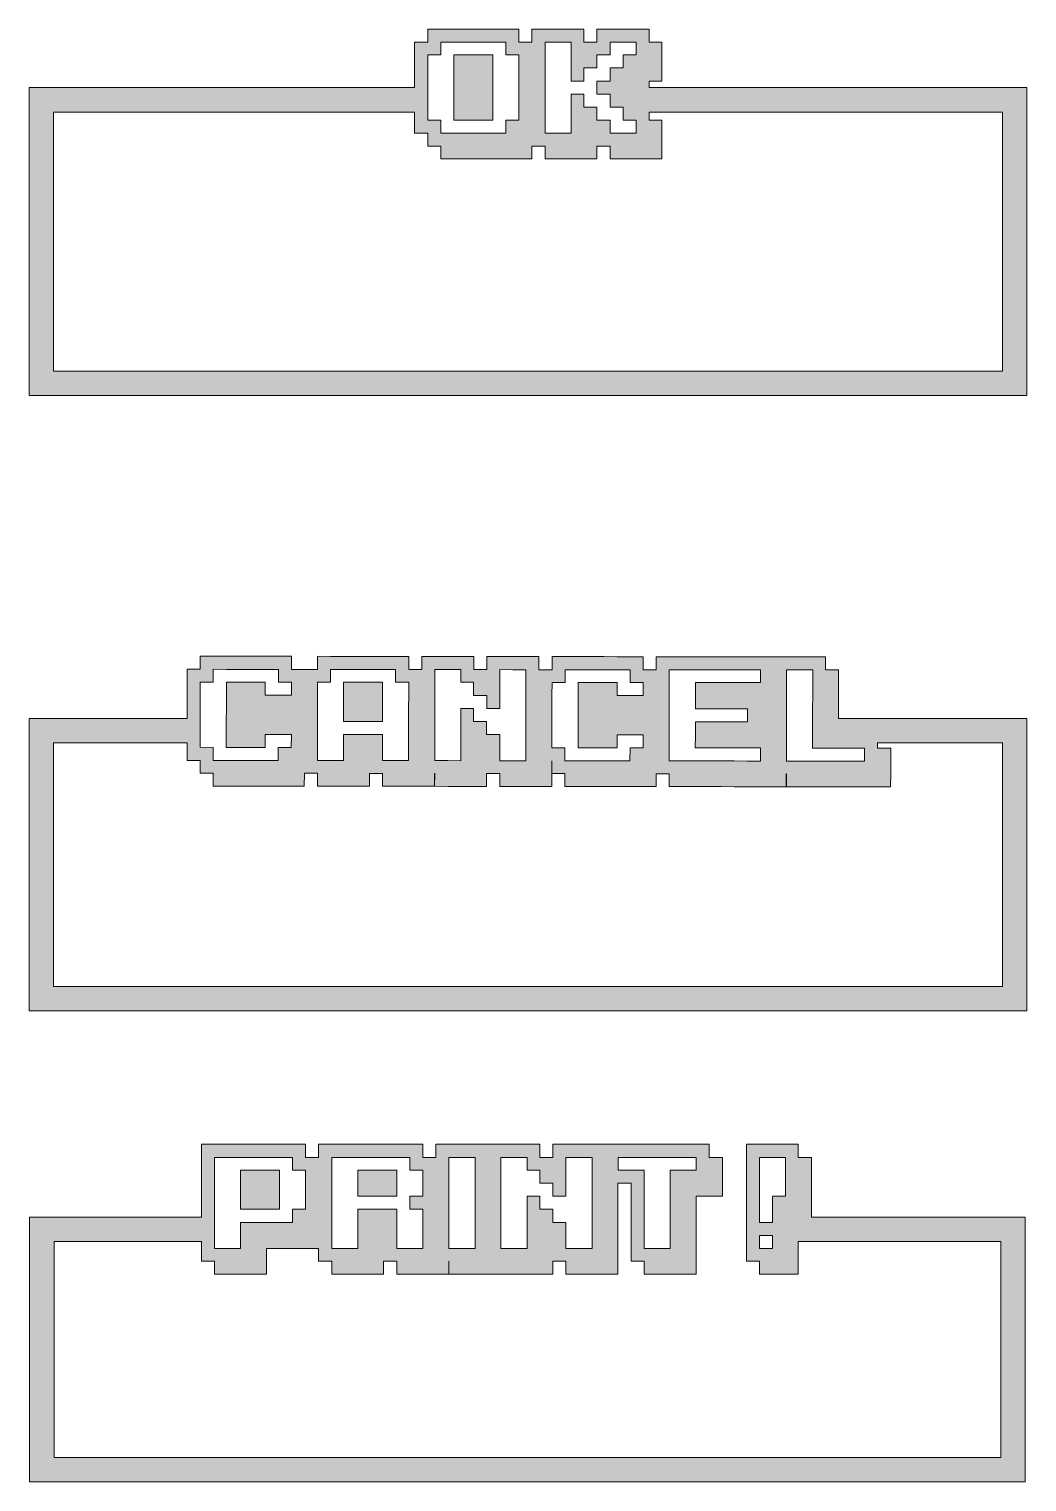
# Model space of a CAD drawing. Header units: inches. Extents: x 1605 to 1763, y 422 to 653.
import ezdxf

# ---------------------------------------------------------------- set-up
doc = ezdxf.new("R2010")
doc.units = ezdxf.units.IN
doc.header["$MEASUREMENT"] = 0
doc.layers.add('Layer 2', color=7, linetype='Continuous')
doc.layers.add('Layer 5', color=7, linetype='Continuous')

# ---------------------------------------------------------------- blocks, each defined once
blk = doc.blocks.new('block 2')
at = {"layer": 'Layer 2', "true_color": 0xffffff}
h = blk.add_hatch(color=7, dxfattribs=at)
h.dxf.hatch_style = 2
h.paths.add_polyline_path([(1734.47, 643.52), (1715.13, 643.52), (1703.4, 643.52), (1703.4, 644.56), (1705.43, 644.56), (1705.43, 646.64), (1705.43, 648.71), (1705.43, 650.74), (1703.4, 650.74), (1703.4, 652.82), (1701.33, 652.82), (1699.25, 652.82), (1697.19, 652.82), (1695.11, 652.82), (1695.11, 650.74), (1693.03, 650.74), (1693.03, 652.82), (1691.01, 652.82), (1688.93, 652.82), (1686.86, 652.82), (1684.78, 652.82), (1684.78, 650.74), (1682.72, 650.74), (1682.72, 652.82), (1680.64, 652.82), (1678.57, 652.82), (1676.49, 652.82), (1674.42, 652.82), (1672.39, 652.82), (1670.31, 652.82), (1668.25, 652.82), (1668.25, 650.74), (1666.17, 650.74), (1666.17, 648.71), (1666.17, 646.64), (1666.17, 644.56), (1666.17, 643.52), (1604.96, 643.52), (1604.96, 594.61), (1723.32, 594.61), (1730.38, 594.61), (1763.36, 594.61), (1763.36, 643.52)])
h.paths.add_polyline_path([(1686.86, 638.35), (1686.86, 640.41), (1686.86, 642.49), (1686.86, 644.56), (1686.86, 646.64), (1686.86, 648.71), (1686.86, 650.74), (1688.93, 650.74), (1691.01, 650.74), (1691.01, 648.71), (1691.01, 646.64), (1691.01, 644.56), (1693.03, 644.56), (1693.03, 646.64), (1695.11, 646.64), (1695.11, 648.71), (1697.19, 648.71), (1697.19, 650.74), (1699.25, 650.74), (1701.33, 650.74), (1701.33, 648.71), (1699.25, 648.71), (1699.25, 646.64), (1697.19, 646.64), (1697.19, 644.56), (1695.11, 644.56), (1695.11, 642.49), (1697.19, 642.49), (1697.19, 640.41), (1699.25, 640.41), (1699.25, 638.35), (1701.33, 638.35), (1701.33, 636.27), (1699.25, 636.27), (1697.19, 636.27), (1697.19, 638.35), (1695.11, 638.35), (1695.11, 640.41), (1693.03, 640.41), (1693.03, 642.49), (1691.01, 642.49), (1691.01, 640.41), (1691.01, 638.35), (1691.01, 636.27), (1688.93, 636.27), (1686.86, 636.27)])
h.paths.add_polyline_path([(1668.25, 640.41), (1668.25, 642.49), (1668.25, 644.56), (1668.25, 646.64), (1668.25, 648.71), (1670.31, 648.71), (1670.31, 650.74), (1672.39, 650.74), (1674.42, 650.74), (1676.49, 650.74), (1678.57, 650.74), (1680.64, 650.74), (1680.64, 648.71), (1682.72, 648.71), (1682.72, 646.64), (1682.72, 644.56), (1682.72, 642.49), (1682.72, 640.41), (1682.72, 638.35), (1680.64, 638.35), (1680.64, 636.27), (1678.57, 636.27), (1676.49, 636.27), (1674.42, 636.27), (1672.39, 636.27), (1670.31, 636.27), (1670.31, 638.35), (1668.25, 638.35)])
h.paths.add_polyline_path([(1759.48, 598.49), (1730.38, 598.49), (1723.32, 598.49), (1608.84, 598.49), (1608.84, 639.64), (1666.17, 639.64), (1666.17, 638.35), (1666.17, 636.27), (1668.25, 636.27), (1668.25, 634.24), (1670.31, 634.24), (1670.31, 632.2), (1672.39, 632.2), (1674.42, 632.2), (1676.49, 632.2), (1678.57, 632.2), (1680.64, 632.2), (1682.72, 632.2), (1684.78, 632.2), (1684.78, 634.24), (1686.82, 634.24), (1686.86, 634.24), (1686.86, 632.2), (1688.93, 632.2), (1691.01, 632.2), (1693.03, 632.2), (1695.11, 632.2), (1695.11, 634.24), (1697.19, 634.24), (1697.19, 632.2), (1699.25, 632.2), (1701.33, 632.2), (1703.4, 632.2), (1705.43, 632.2), (1705.43, 634.24), (1705.43, 636.27), (1705.43, 638.35), (1703.4, 638.35), (1703.4, 639.64), (1715.13, 639.64), (1734.47, 639.64), (1759.48, 639.64)])
h = blk.add_hatch(color=7, dxfattribs=at)
h.dxf.hatch_style = 2
h.paths.add_polyline_path([(1676.49, 638.35), (1678.57, 638.35), (1678.57, 640.41), (1678.57, 642.49), (1678.57, 644.56), (1678.57, 646.64), (1678.57, 648.71), (1676.49, 648.71), (1674.42, 648.71), (1672.39, 648.71), (1672.39, 646.64), (1672.39, 644.56), (1672.39, 642.49), (1672.39, 640.41), (1672.39, 638.35), (1674.42, 638.35)])
at = {"layer": 'Layer 2', "lineweight": 0}
for points in [[(1734.47, 643.52), (1715.13, 643.52), (1703.4, 643.52), (1703.4, 644.56), (1705.43, 644.56), (1705.43, 646.64), (1705.43, 648.71), (1705.43, 650.74), (1703.4, 650.74), (1703.4, 652.82), (1701.33, 652.82), (1699.25, 652.82), (1697.19, 652.82), (1695.11, 652.82), (1695.11, 650.74), (1693.03, 650.74), (1693.03, 652.82), (1691.01, 652.82), (1688.93, 652.82), (1686.86, 652.82), (1684.78, 652.82), (1684.78, 650.74), (1682.72, 650.74), (1682.72, 652.82), (1680.64, 652.82), (1678.57, 652.82), (1676.49, 652.82), (1674.42, 652.82), (1672.39, 652.82), (1670.31, 652.82), (1668.25, 652.82), (1668.25, 650.74), (1666.17, 650.74), (1666.17, 648.71), (1666.17, 646.64), (1666.17, 644.56), (1666.17, 643.52), (1604.96, 643.52), (1604.96, 594.61), (1723.32, 594.61), (1730.38, 594.61), (1763.36, 594.61), (1763.36, 643.52), (1734.47, 643.52)], [(1668.25, 640.41), (1668.25, 642.49), (1668.25, 644.56), (1668.25, 646.64), (1668.25, 648.71), (1670.31, 648.71), (1670.31, 650.74), (1672.39, 650.74), (1674.42, 650.74), (1676.49, 650.74), (1678.57, 650.74), (1680.64, 650.74), (1680.64, 648.71), (1682.72, 648.71), (1682.72, 646.64), (1682.72, 644.56), (1682.72, 642.49), (1682.72, 640.41), (1682.72, 638.35), (1680.64, 638.35), (1680.64, 636.27), (1678.57, 636.27), (1676.49, 636.27), (1674.42, 636.27), (1672.39, 636.27), (1670.31, 636.27), (1670.31, 638.35), (1668.25, 638.35), (1668.25, 640.41)], [(1686.86, 638.35), (1686.86, 640.41), (1686.86, 642.49), (1686.86, 644.56), (1686.86, 646.64), (1686.86, 648.71), (1686.86, 650.74), (1688.93, 650.74), (1691.01, 650.74), (1691.01, 648.71), (1691.01, 646.64), (1691.01, 644.56), (1693.03, 644.56), (1693.03, 646.64), (1695.11, 646.64), (1695.11, 648.71), (1697.19, 648.71), (1697.19, 650.74), (1699.25, 650.74), (1701.33, 650.74), (1701.33, 648.71), (1699.25, 648.71), (1699.25, 646.64), (1697.19, 646.64), (1697.19, 644.56), (1695.11, 644.56), (1695.11, 642.49), (1697.19, 642.49), (1697.19, 640.41), (1699.25, 640.41), (1699.25, 638.35), (1701.33, 638.35), (1701.33, 636.27), (1699.25, 636.27), (1697.19, 636.27), (1697.19, 638.35), (1695.11, 638.35), (1695.11, 640.41), (1693.03, 640.41), (1693.03, 642.49), (1691.01, 642.49), (1691.01, 640.41), (1691.01, 638.35), (1691.01, 636.27), (1688.93, 636.27), (1686.86, 636.27), (1686.86, 638.35)], [(1676.49, 638.35), (1678.57, 638.35), (1678.57, 640.41), (1678.57, 642.49), (1678.57, 644.56), (1678.57, 646.64), (1678.57, 648.71), (1676.49, 648.71), (1674.42, 648.71), (1672.39, 648.71), (1672.39, 646.64), (1672.39, 644.56), (1672.39, 642.49), (1672.39, 640.41), (1672.39, 638.35), (1674.42, 638.35), (1676.49, 638.35)], [(1759.48, 598.49), (1730.38, 598.49), (1723.32, 598.49), (1608.84, 598.49), (1608.84, 639.64), (1666.17, 639.64), (1666.17, 638.35), (1666.17, 636.27), (1668.25, 636.27), (1668.25, 634.24), (1670.31, 634.24), (1670.31, 632.2), (1672.39, 632.2), (1674.42, 632.2), (1676.49, 632.2), (1678.57, 632.2), (1680.64, 632.2), (1682.72, 632.2), (1684.78, 632.2), (1684.78, 634.24), (1686.82, 634.24), (1686.86, 634.24), (1686.86, 632.2), (1688.93, 632.2), (1691.01, 632.2), (1693.03, 632.2), (1695.11, 632.2), (1695.11, 634.24), (1697.19, 634.24), (1697.19, 632.2), (1699.25, 632.2), (1701.33, 632.2), (1703.4, 632.2), (1705.43, 632.2), (1705.43, 634.24), (1705.43, 636.27), (1705.43, 638.35), (1703.4, 638.35), (1703.4, 639.64), (1715.13, 639.64), (1734.47, 639.64), (1759.48, 639.64), (1759.48, 598.49)]]:
    blk.add_lwpolyline(points, dxfattribs=at)
blk = doc.blocks.new('block 3')
at = {"layer": 'Layer 2', "true_color": 0x1c1c1b}
h = blk.add_hatch(color=179, dxfattribs=at)
h.dxf.hatch_style = 2
h.paths.add_polyline_path([(1733.45, 543.33), (1733.45, 544.86), (1733.45, 546.93), (1733.45, 549.01), (1733.45, 551.04), (1731.38, 551.04), (1731.38, 553.12), (1729.35, 553.12), (1727.28, 553.12), (1725.21, 553.12), (1723.13, 553.13), (1721.06, 553.13), (1718.99, 553.13), (1716.92, 553.13), (1714.84, 553.14), (1712.77, 553.14), (1710.74, 553.14), (1708.66, 553.14), (1706.59, 553.14), (1704.52, 553.15), (1704.52, 551.07), (1702.45, 551.07), (1702.45, 553.15), (1700.37, 553.15), (1698.31, 553.15), (1696.23, 553.16), (1694.15, 553.16), (1692.13, 553.16), (1690.05, 553.16), (1687.98, 553.16), (1687.98, 551.09), (1685.9, 551.09), (1685.9, 553.17), (1683.84, 553.17), (1681.76, 553.17), (1679.69, 553.17), (1677.61, 553.18), (1677.61, 551.1), (1675.54, 551.1), (1675.54, 553.18), (1673.51, 553.18), (1671.43, 553.18), (1669.37, 553.19), (1667.29, 553.19), (1667.29, 551.11), (1665.22, 551.11), (1665.22, 553.19), (1663.15, 553.19), (1661.08, 553.19), (1659, 553.2), (1656.92, 553.2), (1654.9, 553.2), (1652.82, 553.2), (1650.75, 553.21), (1650.75, 551.13), (1648.67, 551.13), (1646.61, 551.13), (1646.61, 553.21), (1644.53, 553.21), (1642.46, 553.21), (1640.39, 553.22), (1638.31, 553.22), (1636.28, 553.22), (1634.21, 553.22), (1632.14, 553.23), (1632.14, 551.15), (1630.06, 551.15), (1630.06, 549.12), (1630.06, 547.05), (1630.05, 544.97), (1630.05, 543.33), (1604.96, 543.33), (1604.96, 496.89), (1763.36, 496.89), (1763.36, 543.33)])
h.paths.add_polyline_path([(1725.19, 538.65), (1725.2, 540.72), (1725.2, 542.8), (1725.2, 544.87), (1725.2, 546.94), (1725.2, 549.02), (1725.21, 551.05), (1727.27, 551.04), (1729.35, 551.04), (1729.35, 549.02), (1729.35, 546.94), (1729.34, 544.86), (1729.34, 542.79), (1729.34, 540.72), (1729.34, 538.65), (1731.36, 538.65), (1733.44, 538.65), (1735.52, 538.64), (1737.59, 538.64), (1737.58, 536.56), (1735.52, 536.57), (1733.44, 536.57), (1731.36, 536.57), (1729.34, 536.57), (1727.26, 536.58), (1725.19, 536.58)])
h.paths.add_polyline_path([(1706.58, 538.68), (1706.58, 540.74), (1706.58, 542.82), (1706.59, 544.89), (1706.59, 546.96), (1706.59, 549.04), (1706.59, 551.07), (1708.66, 551.06), (1710.74, 551.06), (1712.76, 551.06), (1714.84, 551.06), (1716.92, 551.06), (1718.98, 551.05), (1721.06, 551.05), (1721.06, 549.03), (1718.98, 549.03), (1716.92, 549.03), (1714.84, 549.03), (1712.76, 549.03), (1710.73, 549.04), (1710.73, 546.96), (1710.73, 544.88), (1712.76, 544.88), (1714.83, 544.88), (1716.91, 544.88), (1718.98, 544.87), (1718.98, 542.81), (1716.91, 542.81), (1714.83, 542.81), (1712.75, 542.81), (1710.73, 542.81), (1710.73, 540.74), (1710.72, 538.67), (1712.75, 538.67), (1714.83, 538.67), (1716.9, 538.66), (1718.97, 538.66), (1721.05, 538.66), (1721.05, 536.58), (1718.97, 536.58), (1716.9, 536.59), (1714.82, 536.59), (1712.75, 536.59), (1710.72, 536.59), (1708.64, 536.6), (1706.58, 536.6)])
h.paths.add_polyline_path([(1687.97, 540.76), (1687.97, 542.84), (1687.97, 544.91), (1687.97, 546.98), (1687.98, 549.06), (1690.04, 549.06), (1690.05, 551.09), (1692.12, 551.08), (1694.15, 551.08), (1696.23, 551.08), (1698.3, 551.08), (1700.37, 551.07), (1700.37, 549.05), (1702.45, 549.05), (1702.44, 546.97), (1700.37, 546.97), (1698.3, 546.97), (1698.3, 549.05), (1696.22, 549.05), (1694.15, 549.05), (1692.12, 549.06), (1692.12, 546.98), (1692.12, 544.9), (1692.11, 542.84), (1692.11, 540.76), (1692.11, 538.69), (1694.14, 538.69), (1696.21, 538.69), (1698.29, 538.68), (1698.29, 540.75), (1700.36, 540.75), (1702.44, 540.75), (1702.43, 538.68), (1700.36, 538.68), (1700.35, 536.6), (1698.29, 536.61), (1696.21, 536.61), (1694.13, 536.61), (1692.11, 536.61), (1690.03, 536.62), (1690.03, 538.69), (1687.97, 538.7)])
h.paths.add_polyline_path([(1669.35, 538.72), (1669.35, 540.78), (1669.36, 542.86), (1669.36, 544.93), (1669.36, 547), (1669.36, 549.08), (1669.36, 551.11), (1671.43, 551.11), (1673.51, 551.1), (1673.51, 549.08), (1675.53, 549.08), (1675.53, 547), (1677.61, 547), (1677.61, 544.92), (1679.68, 544.92), (1679.69, 546.99), (1679.69, 549.07), (1679.69, 551.1), (1681.76, 551.09), (1683.83, 551.09), (1683.83, 549.07), (1683.83, 546.99), (1683.83, 544.91), (1683.83, 542.84), (1683.82, 540.77), (1683.82, 538.7), (1683.82, 536.62), (1681.74, 536.62), (1679.67, 536.63), (1679.68, 538.7), (1679.68, 540.77), (1677.6, 540.77), (1677.6, 542.85), (1675.53, 542.85), (1675.53, 544.92), (1673.5, 544.92), (1673.5, 542.86), (1673.5, 540.78), (1673.5, 538.71), (1673.49, 536.63), (1671.42, 536.64), (1669.35, 536.64)])
h.paths.add_polyline_path([(1650.74, 538.74), (1650.74, 540.8), (1650.74, 542.88), (1650.74, 544.95), (1650.75, 547.02), (1650.75, 549.1), (1652.82, 549.1), (1652.82, 551.13), (1654.9, 551.12), (1656.92, 551.12), (1659, 551.12), (1661.08, 551.12), (1663.14, 551.11), (1663.14, 549.09), (1665.22, 549.09), (1665.22, 547.01), (1665.21, 544.93), (1665.21, 542.86), (1665.21, 540.79), (1665.21, 538.72), (1665.2, 536.64), (1663.13, 536.65), (1661.06, 536.65), (1661.06, 538.72), (1661.06, 540.79), (1658.99, 540.79), (1656.91, 540.8), (1654.88, 540.8), (1654.88, 538.73), (1654.88, 536.65), (1652.8, 536.66), (1650.74, 536.66)])
h.paths.add_polyline_path([(1632.13, 542.9), (1632.13, 544.97), (1632.13, 547.05), (1632.14, 549.12), (1634.2, 549.12), (1634.2, 551.15), (1636.28, 551.14), (1638.31, 551.14), (1640.38, 551.14), (1642.46, 551.14), (1644.53, 551.13), (1644.53, 549.11), (1646.6, 549.11), (1646.6, 547.03), (1644.52, 547.03), (1642.46, 547.03), (1642.46, 549.11), (1640.38, 549.11), (1638.31, 549.12), (1636.28, 549.12), (1636.28, 547.04), (1636.28, 544.96), (1636.27, 542.9), (1636.27, 540.82), (1636.27, 538.75), (1638.29, 538.75), (1640.37, 538.75), (1642.45, 538.75), (1642.45, 540.81), (1644.52, 540.81), (1646.6, 540.81), (1646.59, 538.74), (1644.52, 538.74), (1644.51, 536.67), (1642.45, 536.67), (1640.37, 536.67), (1638.29, 536.67), (1636.27, 536.67), (1634.19, 536.68), (1634.19, 538.75), (1632.12, 538.76), (1632.13, 540.82)])
h.paths.add_polyline_path([(1759.48, 500.77), (1608.84, 500.77), (1608.84, 539.45), (1630.05, 539.45), (1630.05, 538.76), (1630.04, 536.68), (1632.12, 536.68), (1632.12, 534.65), (1634.19, 534.65), (1634.18, 532.6), (1636.26, 532.6), (1638.29, 532.6), (1640.36, 532.6), (1642.44, 532.6), (1644.51, 532.59), (1646.59, 532.59), (1648.65, 532.59), (1648.66, 534.64), (1650.73, 534.63), (1650.73, 532.59), (1652.8, 532.58), (1654.88, 532.58), (1656.9, 532.58), (1658.98, 532.58), (1658.98, 534.62), (1661.06, 534.62), (1661.06, 532.58), (1663.12, 532.57), (1665.2, 532.57), (1667.27, 532.57), (1669.3, 532.57), (1669.31, 534.61), (1669.31, 534.61), (1669.35, 534.61), (1669.34, 532.57), (1671.41, 532.56), (1673.49, 532.56), (1675.51, 532.56), (1677.59, 532.56), (1677.59, 534.6), (1679.67, 534.6), (1679.67, 532.55), (1681.74, 532.55), (1683.81, 532.55), (1685.88, 532.55), (1687.92, 532.55), (1687.92, 534.59), (1687.92, 536.62), (1687.92, 536.62), (1687.96, 536.62), (1687.96, 534.59), (1690.03, 534.59), (1690.03, 532.54), (1692.1, 532.54), (1694.13, 532.54), (1696.21, 532.54), (1698.28, 532.53), (1700.35, 532.53), (1702.43, 532.53), (1704.49, 532.53), (1704.5, 534.57), (1706.53, 534.57), (1706.53, 534.57), (1706.57, 534.57), (1706.57, 532.53), (1708.64, 532.52), (1710.72, 532.52), (1712.74, 532.52), (1714.82, 532.52), (1716.9, 532.51), (1718.96, 532.51), (1721.04, 532.51), (1723.11, 532.51), (1725.14, 532.51), (1725.15, 534.55), (1725.15, 534.55), (1725.19, 534.55), (1725.19, 532.51), (1727.25, 532.5), (1729.33, 532.5), (1731.36, 532.5), (1733.43, 532.5), (1735.51, 532.49), (1737.58, 532.49), (1739.66, 532.49), (1741.72, 532.49), (1741.73, 534.53), (1741.73, 536.56), (1741.73, 538.64), (1739.66, 538.64), (1739.66, 539.45), (1759.48, 539.45)])
h = blk.add_hatch(color=179, dxfattribs=at)
h.dxf.hatch_style = 2
h.paths.add_polyline_path([(1658.99, 542.87), (1661.07, 542.87), (1661.07, 544.94), (1661.07, 547.01), (1661.07, 549.09), (1659, 549.09), (1656.92, 549.1), (1654.89, 549.1), (1654.89, 547.02), (1654.89, 544.94), (1654.89, 542.88), (1656.91, 542.87)])
at = {"layer": 'Layer 2', "lineweight": 0}
for points in [[(1733.45, 543.33), (1733.45, 544.86), (1733.45, 546.93), (1733.45, 549.01), (1733.45, 551.04), (1731.38, 551.04), (1731.38, 553.12), (1729.35, 553.12), (1727.28, 553.12), (1725.21, 553.12), (1723.13, 553.13), (1721.06, 553.13), (1718.99, 553.13), (1716.92, 553.13), (1714.84, 553.14), (1712.77, 553.14), (1710.74, 553.14), (1708.66, 553.14), (1706.59, 553.14), (1704.52, 553.15), (1704.52, 551.07), (1702.45, 551.07), (1702.45, 553.15), (1700.37, 553.15), (1698.31, 553.15), (1696.23, 553.16), (1694.15, 553.16), (1692.13, 553.16), (1690.05, 553.16), (1687.98, 553.16), (1687.98, 551.09), (1685.9, 551.09), (1685.9, 553.17), (1683.84, 553.17), (1681.76, 553.17), (1679.69, 553.17), (1677.61, 553.18), (1677.61, 551.1), (1675.54, 551.1), (1675.54, 553.18), (1673.51, 553.18), (1671.43, 553.18), (1669.37, 553.19), (1667.29, 553.19), (1667.29, 551.11), (1665.22, 551.11), (1665.22, 553.19), (1663.15, 553.19), (1661.08, 553.19), (1659, 553.2), (1656.92, 553.2), (1654.9, 553.2), (1652.82, 553.2), (1650.75, 553.21), (1650.75, 551.13), (1648.67, 551.13), (1646.61, 551.13), (1646.61, 553.21), (1644.53, 553.21), (1642.46, 553.21), (1640.39, 553.22), (1638.31, 553.22), (1636.28, 553.22), (1634.21, 553.22), (1632.14, 553.23), (1632.14, 551.15), (1630.06, 551.15), (1630.06, 549.12), (1630.06, 547.05), (1630.05, 544.97), (1630.05, 543.33), (1604.96, 543.33), (1604.96, 496.89), (1763.36, 496.89), (1763.36, 543.33), (1733.45, 543.33)], [(1632.13, 542.9), (1632.13, 544.97), (1632.13, 547.05), (1632.14, 549.12), (1634.2, 549.12), (1634.2, 551.15), (1636.28, 551.14), (1638.31, 551.14), (1640.38, 551.14), (1642.46, 551.14), (1644.53, 551.13), (1644.53, 549.11), (1646.6, 549.11), (1646.6, 547.03), (1644.52, 547.03), (1642.46, 547.03), (1642.46, 549.11), (1640.38, 549.11), (1638.31, 549.12), (1636.28, 549.12), (1636.28, 547.04), (1636.28, 544.96), (1636.27, 542.9), (1636.27, 540.82), (1636.27, 538.75), (1638.29, 538.75), (1640.37, 538.75), (1642.45, 538.75), (1642.45, 540.81), (1644.52, 540.81), (1646.6, 540.81), (1646.59, 538.74), (1644.52, 538.74), (1644.51, 536.67), (1642.45, 536.67), (1640.37, 536.67), (1638.29, 536.67), (1636.27, 536.67), (1634.19, 536.68), (1634.19, 538.75), (1632.12, 538.76), (1632.13, 540.82), (1632.13, 542.9)], [(1650.74, 538.74), (1650.74, 540.8), (1650.74, 542.88), (1650.74, 544.95), (1650.75, 547.02), (1650.75, 549.1), (1652.82, 549.1), (1652.82, 551.13), (1654.9, 551.12), (1656.92, 551.12), (1659, 551.12), (1661.08, 551.12), (1663.14, 551.11), (1663.14, 549.09), (1665.22, 549.09), (1665.22, 547.01), (1665.21, 544.93), (1665.21, 542.86), (1665.21, 540.79), (1665.21, 538.72), (1665.2, 536.64), (1663.13, 536.65), (1661.06, 536.65), (1661.06, 538.72), (1661.06, 540.79), (1658.99, 540.79), (1656.91, 540.8), (1654.88, 540.8), (1654.88, 538.73), (1654.88, 536.65), (1652.8, 536.66), (1650.74, 536.66), (1650.74, 538.74)], [(1658.99, 542.87), (1661.07, 542.87), (1661.07, 544.94), (1661.07, 547.01), (1661.07, 549.09), (1659, 549.09), (1656.92, 549.1), (1654.89, 549.1), (1654.89, 547.02), (1654.89, 544.94), (1654.89, 542.88), (1656.91, 542.87), (1658.99, 542.87)], [(1669.35, 538.72), (1669.35, 540.78), (1669.36, 542.86), (1669.36, 544.93), (1669.36, 547), (1669.36, 549.08), (1669.36, 551.11), (1671.43, 551.11), (1673.51, 551.1), (1673.51, 549.08), (1675.53, 549.08), (1675.53, 547), (1677.61, 547), (1677.61, 544.92), (1679.68, 544.92), (1679.69, 546.99), (1679.69, 549.07), (1679.69, 551.1), (1681.76, 551.09), (1683.83, 551.09), (1683.83, 549.07), (1683.83, 546.99), (1683.83, 544.91), (1683.83, 542.84), (1683.82, 540.77), (1683.82, 538.7), (1683.82, 536.62), (1681.74, 536.62), (1679.67, 536.63), (1679.68, 538.7), (1679.68, 540.77), (1677.6, 540.77), (1677.6, 542.85), (1675.53, 542.85), (1675.53, 544.92), (1673.5, 544.92), (1673.5, 542.86), (1673.5, 540.78), (1673.5, 538.71), (1673.49, 536.63), (1671.42, 536.64), (1669.35, 536.64), (1669.35, 538.72)], [(1687.97, 540.76), (1687.97, 542.84), (1687.97, 544.91), (1687.97, 546.98), (1687.98, 549.06), (1690.04, 549.06), (1690.05, 551.09), (1692.12, 551.08), (1694.15, 551.08), (1696.23, 551.08), (1698.3, 551.08), (1700.37, 551.07), (1700.37, 549.05), (1702.45, 549.05), (1702.44, 546.97), (1700.37, 546.97), (1698.3, 546.97), (1698.3, 549.05), (1696.22, 549.05), (1694.15, 549.05), (1692.12, 549.06), (1692.12, 546.98), (1692.12, 544.9), (1692.11, 542.84), (1692.11, 540.76), (1692.11, 538.69), (1694.14, 538.69), (1696.21, 538.69), (1698.29, 538.68), (1698.29, 540.75), (1700.36, 540.75), (1702.44, 540.75), (1702.43, 538.68), (1700.36, 538.68), (1700.35, 536.6), (1698.29, 536.61), (1696.21, 536.61), (1694.13, 536.61), (1692.11, 536.61), (1690.03, 536.62), (1690.03, 538.69), (1687.97, 538.7), (1687.97, 540.76)], [(1706.58, 538.68), (1706.58, 540.74), (1706.58, 542.82), (1706.59, 544.89), (1706.59, 546.96), (1706.59, 549.04), (1706.59, 551.07), (1708.66, 551.06), (1710.74, 551.06), (1712.76, 551.06), (1714.84, 551.06), (1716.92, 551.06), (1718.98, 551.05), (1721.06, 551.05), (1721.06, 549.03), (1718.98, 549.03), (1716.92, 549.03), (1714.84, 549.03), (1712.76, 549.03), (1710.73, 549.04), (1710.73, 546.96), (1710.73, 544.88), (1712.76, 544.88), (1714.83, 544.88), (1716.91, 544.88), (1718.98, 544.87), (1718.98, 542.81), (1716.91, 542.81), (1714.83, 542.81), (1712.75, 542.81), (1710.73, 542.81), (1710.73, 540.74), (1710.72, 538.67), (1712.75, 538.67), (1714.83, 538.67), (1716.9, 538.66), (1718.97, 538.66), (1721.05, 538.66), (1721.05, 536.58), (1718.97, 536.58), (1716.9, 536.59), (1714.82, 536.59), (1712.75, 536.59), (1710.72, 536.59), (1708.64, 536.6), (1706.58, 536.6), (1706.58, 538.68)], [(1725.19, 538.65), (1725.2, 540.72), (1725.2, 542.8), (1725.2, 544.87), (1725.2, 546.94), (1725.2, 549.02), (1725.21, 551.05), (1727.27, 551.04), (1729.35, 551.04), (1729.35, 549.02), (1729.35, 546.94), (1729.34, 544.86), (1729.34, 542.79), (1729.34, 540.72), (1729.34, 538.65), (1731.36, 538.65), (1733.44, 538.65), (1735.52, 538.64), (1737.59, 538.64), (1737.58, 536.56), (1735.52, 536.57), (1733.44, 536.57), (1731.36, 536.57), (1729.34, 536.57), (1727.26, 536.58), (1725.19, 536.58), (1725.19, 538.65)], [(1759.48, 500.77), (1608.84, 500.77), (1608.84, 539.45), (1630.05, 539.45), (1630.05, 538.76), (1630.04, 536.68), (1632.12, 536.68), (1632.12, 534.65), (1634.19, 534.65), (1634.18, 532.6), (1636.26, 532.6), (1638.29, 532.6), (1640.36, 532.6), (1642.44, 532.6), (1644.51, 532.59), (1646.59, 532.59), (1648.65, 532.59), (1648.66, 534.64), (1650.73, 534.63), (1650.73, 532.59), (1652.8, 532.58), (1654.88, 532.58), (1656.9, 532.58), (1658.98, 532.58), (1658.98, 534.62), (1661.06, 534.62), (1661.06, 532.58), (1663.12, 532.57), (1665.2, 532.57), (1667.27, 532.57), (1669.3, 532.57), (1669.31, 534.61), (1669.31, 534.61), (1669.35, 534.61), (1669.34, 532.57), (1671.41, 532.56), (1673.49, 532.56), (1675.51, 532.56), (1677.59, 532.56), (1677.59, 534.6), (1679.67, 534.6), (1679.67, 532.55), (1681.74, 532.55), (1683.81, 532.55), (1685.88, 532.55), (1687.92, 532.55), (1687.92, 534.59), (1687.92, 536.62), (1687.92, 536.62), (1687.96, 536.62), (1687.96, 534.59), (1690.03, 534.59), (1690.03, 532.54), (1692.1, 532.54), (1694.13, 532.54), (1696.21, 532.54), (1698.28, 532.53), (1700.35, 532.53), (1702.43, 532.53), (1704.49, 532.53), (1704.5, 534.57), (1706.53, 534.57), (1706.53, 534.57), (1706.57, 534.57), (1706.57, 532.53), (1708.64, 532.52), (1710.72, 532.52), (1712.74, 532.52), (1714.82, 532.52), (1716.9, 532.51), (1718.96, 532.51), (1721.04, 532.51), (1723.11, 532.51), (1725.14, 532.51), (1725.15, 534.55), (1725.15, 534.55), (1725.19, 534.55), (1725.19, 532.51), (1727.25, 532.5), (1729.33, 532.5), (1731.36, 532.5), (1733.43, 532.5), (1735.51, 532.49), (1737.58, 532.49), (1739.66, 532.49), (1741.72, 532.49), (1741.73, 534.53), (1741.73, 536.56), (1741.73, 538.64), (1739.66, 538.64), (1739.66, 539.45), (1759.48, 539.45), (1759.48, 500.77)]]:
    blk.add_lwpolyline(points, dxfattribs=at)
blk = doc.blocks.new('block 4')
at = {"layer": 'Layer 5', "true_color": 0x1c1c1b}
h = blk.add_hatch(color=179, dxfattribs=at)
h.dxf.hatch_style = 2
h.paths.add_polyline_path([(1729.15, 464.15), (1729.15, 465.4), (1729.15, 467.47), (1729.15, 469.54), (1729.15, 471.62), (1729.15, 473.65), (1727.07, 473.65), (1727.07, 475.73), (1725.05, 475.73), (1722.97, 475.73), (1720.9, 475.73), (1718.82, 475.73), (1718.82, 473.65), (1718.82, 471.62), (1718.82, 469.54), (1718.82, 467.47), (1718.82, 465.4), (1718.82, 463.32), (1718.82, 461.26), (1718.82, 459.18), (1718.82, 457.15), (1720.9, 457.15), (1720.9, 455.11), (1722.97, 455.11), (1725.05, 455.11), (1727.07, 455.11), (1727.07, 457.15), (1727.07, 459.18), (1727.07, 460.27), (1759.21, 460.27), (1759.21, 425.98), (1608.93, 425.98), (1608.93, 460.27), (1632.31, 460.27), (1632.31, 459.18), (1632.31, 457.15), (1634.39, 457.15), (1634.39, 455.11), (1636.45, 455.11), (1638.53, 455.11), (1640.56, 455.11), (1642.63, 455.11), (1642.63, 457.15), (1642.63, 459.18), (1644.71, 459.18), (1646.78, 459.18), (1648.86, 459.18), (1650.92, 459.18), (1650.92, 457.15), (1653, 457.15), (1653, 455.11), (1655.07, 455.11), (1657.14, 455.11), (1659.17, 455.11), (1661.25, 455.11), (1661.25, 457.15), (1663.32, 457.15), (1663.32, 455.11), (1665.39, 455.11), (1667.47, 455.11), (1669.54, 455.11), (1671.57, 455.11), (1671.57, 457.15), (1671.61, 457.15), (1671.61, 455.11), (1673.68, 455.11), (1675.76, 455.11), (1677.78, 455.11), (1679.86, 455.11), (1681.93, 455.11), (1684.01, 455.11), (1686.03, 455.11), (1688.11, 455.11), (1688.11, 457.15), (1690.19, 457.15), (1690.19, 455.11), (1692.25, 455.11), (1694.33, 455.11), (1696.4, 455.11), (1698.43, 455.11), (1698.43, 457.15), (1698.43, 459.18), (1698.43, 461.26), (1698.43, 463.32), (1698.43, 465.4), (1698.43, 467.47), (1698.43, 469.54), (1698.47, 469.54), (1700.54, 469.54), (1700.54, 467.47), (1700.54, 465.4), (1700.54, 463.32), (1700.54, 461.26), (1700.54, 459.18), (1700.54, 457.15), (1702.62, 457.15), (1702.62, 455.11), (1704.64, 455.11), (1706.72, 455.11), (1708.8, 455.11), (1710.87, 455.11), (1710.87, 457.15), (1710.87, 459.18), (1710.87, 461.26), (1710.87, 463.32), (1710.87, 465.4), (1710.87, 467.47), (1712.94, 467.47), (1715.01, 467.47), (1715.01, 469.54), (1715.01, 471.62), (1715.01, 473.65), (1712.94, 473.65), (1712.94, 475.73), (1710.87, 475.73), (1708.8, 475.73), (1706.72, 475.73), (1704.64, 475.73), (1702.62, 475.73), (1700.54, 475.73), (1698.47, 475.73), (1696.4, 475.73), (1694.33, 475.73), (1692.25, 475.73), (1690.19, 475.73), (1688.11, 475.73), (1688.11, 473.65), (1686.03, 473.65), (1686.03, 475.73), (1684.01, 475.73), (1681.93, 475.73), (1679.86, 475.73), (1677.78, 475.73), (1675.76, 475.73), (1673.68, 475.73), (1671.61, 475.73), (1669.54, 475.73), (1669.54, 473.65), (1667.47, 473.65), (1667.47, 475.73), (1665.39, 475.73), (1663.32, 475.73), (1661.25, 475.73), (1659.17, 475.73), (1657.14, 475.73), (1655.07, 475.73), (1653, 475.73), (1650.92, 475.73), (1650.92, 473.65), (1648.86, 473.65), (1648.86, 475.73), (1646.78, 475.73), (1644.71, 475.73), (1642.63, 475.73), (1640.56, 475.73), (1638.53, 475.73), (1636.45, 475.73), (1634.39, 475.73), (1632.31, 475.73), (1632.31, 473.65), (1632.31, 471.62), (1632.31, 469.54), (1632.31, 467.47), (1632.31, 465.4), (1632.31, 464.15), (1605.04, 464.15), (1605.04, 422.1), (1763.09, 422.1), (1763.09, 464.15)])
h.paths.add_polyline_path([(1722.97, 459.18), (1720.9, 459.18), (1720.9, 461.26), (1722.97, 461.26)])
h.paths.add_polyline_path([(1725.05, 471.62), (1725.05, 469.54), (1725.05, 467.47), (1722.97, 467.47), (1722.97, 465.4), (1722.97, 463.32), (1720.9, 463.32), (1720.9, 465.4), (1720.9, 467.47), (1720.9, 469.54), (1720.9, 471.62), (1720.9, 473.65), (1722.97, 473.65), (1725.05, 473.65)])
h.paths.add_polyline_path([(1698.47, 473.65), (1700.54, 473.65), (1702.62, 473.65), (1704.64, 473.65), (1706.72, 473.65), (1708.8, 473.65), (1710.87, 473.65), (1710.87, 471.62), (1708.8, 471.62), (1706.72, 471.62), (1706.72, 469.54), (1706.72, 467.47), (1706.72, 465.4), (1706.72, 463.32), (1706.72, 461.26), (1706.72, 459.18), (1704.64, 459.18), (1702.62, 459.18), (1702.62, 461.26), (1702.62, 463.32), (1702.62, 465.4), (1702.62, 467.47), (1702.62, 469.54), (1702.62, 471.62), (1700.54, 471.62), (1698.47, 471.62)])
h.paths.add_polyline_path([(1679.86, 461.26), (1679.86, 463.32), (1679.86, 465.4), (1679.86, 467.47), (1679.86, 469.54), (1679.86, 471.62), (1679.86, 473.65), (1681.93, 473.65), (1684.01, 473.65), (1684.01, 471.62), (1686.03, 471.62), (1686.03, 469.54), (1688.11, 469.54), (1688.11, 467.47), (1690.19, 467.47), (1690.19, 469.54), (1690.19, 471.62), (1690.19, 473.65), (1692.25, 473.65), (1694.33, 473.65), (1694.33, 471.62), (1694.33, 469.54), (1694.33, 467.47), (1694.33, 465.4), (1694.33, 463.32), (1694.33, 461.26), (1694.33, 459.18), (1692.25, 459.18), (1690.19, 459.18), (1690.19, 461.26), (1690.19, 463.32), (1688.11, 463.32), (1688.11, 465.4), (1686.03, 465.4), (1686.03, 467.47), (1684.01, 467.47), (1684.01, 465.4), (1684.01, 463.32), (1684.01, 461.26), (1684.01, 459.18), (1681.93, 459.18), (1679.86, 459.18)])
h.paths.add_polyline_path([(1671.61, 461.26), (1671.61, 463.32), (1671.61, 465.4), (1671.61, 467.47), (1671.61, 469.54), (1671.61, 471.62), (1671.61, 473.65), (1673.68, 473.65), (1675.76, 473.65), (1675.76, 471.62), (1675.76, 469.54), (1675.76, 467.47), (1675.76, 465.4), (1675.76, 463.32), (1675.76, 461.26), (1675.76, 459.18), (1673.68, 459.18), (1671.61, 459.18)])
h.paths.add_polyline_path([(1653, 461.26), (1653, 463.32), (1653, 465.4), (1653, 467.47), (1653, 469.54), (1653, 471.62), (1653, 473.65), (1655.07, 473.65), (1657.14, 473.65), (1659.17, 473.65), (1661.25, 473.65), (1663.32, 473.65), (1665.39, 473.65), (1665.39, 471.62), (1667.47, 471.62), (1667.47, 469.54), (1667.47, 467.47), (1665.39, 467.47), (1665.39, 465.4), (1667.47, 465.4), (1667.47, 463.32), (1667.47, 461.26), (1667.47, 459.18), (1665.39, 459.18), (1663.32, 459.18), (1663.32, 461.26), (1663.32, 463.32), (1663.32, 465.4), (1661.25, 465.4), (1659.17, 465.4), (1657.14, 465.4), (1657.14, 463.32), (1657.14, 461.26), (1657.14, 459.18), (1655.07, 459.18), (1653, 459.18)])
h.paths.add_polyline_path([(1634.39, 461.26), (1634.39, 463.32), (1634.39, 465.4), (1634.39, 467.47), (1634.39, 469.54), (1634.39, 471.62), (1634.39, 473.65), (1636.45, 473.65), (1638.53, 473.65), (1640.56, 473.65), (1642.63, 473.65), (1644.71, 473.65), (1646.78, 473.65), (1646.78, 471.62), (1648.86, 471.62), (1648.86, 469.54), (1648.86, 467.47), (1648.86, 465.4), (1646.78, 465.4), (1646.78, 463.32), (1644.71, 463.32), (1642.63, 463.32), (1640.56, 463.32), (1638.53, 463.32), (1638.53, 461.26), (1638.53, 459.18), (1636.45, 459.18), (1634.39, 459.18)])
h = blk.add_hatch(color=179, dxfattribs=at)
h.dxf.hatch_style = 2
h.paths.add_polyline_path([(1642.63, 465.4), (1644.71, 465.4), (1644.71, 467.47), (1644.71, 469.54), (1644.71, 471.62), (1642.63, 471.62), (1640.56, 471.62), (1638.53, 471.62), (1638.53, 469.54), (1638.53, 467.47), (1638.53, 465.4), (1640.56, 465.4)])
h = blk.add_hatch(color=179, dxfattribs=at)
h.dxf.hatch_style = 2
h.paths.add_polyline_path([(1661.25, 467.47), (1663.32, 467.47), (1663.32, 469.54), (1663.32, 471.62), (1661.25, 471.62), (1659.17, 471.62), (1657.14, 471.62), (1657.14, 469.54), (1657.14, 467.47), (1659.17, 467.47)])
at = {"layer": 'Layer 5', "lineweight": 0}
for points in [[(1729.15, 464.15), (1729.15, 465.4), (1729.15, 467.47), (1729.15, 469.54), (1729.15, 471.62), (1729.15, 473.65), (1727.07, 473.65), (1727.07, 475.73), (1725.05, 475.73), (1722.97, 475.73), (1720.9, 475.73), (1718.82, 475.73), (1718.82, 473.65), (1718.82, 471.62), (1718.82, 469.54), (1718.82, 467.47), (1718.82, 465.4), (1718.82, 463.32), (1718.82, 461.26), (1718.82, 459.18), (1718.82, 457.15), (1720.9, 457.15), (1720.9, 455.11), (1722.97, 455.11), (1725.05, 455.11), (1727.07, 455.11), (1727.07, 457.15), (1727.07, 459.18), (1727.07, 460.27), (1759.21, 460.27), (1759.21, 425.98), (1608.93, 425.98), (1608.93, 460.27), (1632.31, 460.27), (1632.31, 459.18), (1632.31, 457.15), (1634.39, 457.15), (1634.39, 455.11), (1636.45, 455.11), (1638.53, 455.11), (1640.56, 455.11), (1642.63, 455.11), (1642.63, 457.15), (1642.63, 459.18), (1644.71, 459.18), (1646.78, 459.18), (1648.86, 459.18), (1650.92, 459.18), (1650.92, 457.15), (1653, 457.15), (1653, 455.11), (1655.07, 455.11), (1657.14, 455.11), (1659.17, 455.11), (1661.25, 455.11), (1661.25, 457.15), (1663.32, 457.15), (1663.32, 455.11), (1665.39, 455.11), (1667.47, 455.11), (1669.54, 455.11), (1671.57, 455.11), (1671.57, 457.15), (1671.61, 457.15), (1671.61, 455.11), (1673.68, 455.11), (1675.76, 455.11), (1677.78, 455.11), (1679.86, 455.11), (1681.93, 455.11), (1684.01, 455.11), (1686.03, 455.11), (1688.11, 455.11), (1688.11, 457.15), (1690.19, 457.15), (1690.19, 455.11), (1692.25, 455.11), (1694.33, 455.11), (1696.4, 455.11), (1698.43, 455.11), (1698.43, 457.15), (1698.43, 459.18), (1698.43, 461.26), (1698.43, 463.32), (1698.43, 465.4), (1698.43, 467.47), (1698.43, 469.54), (1698.47, 469.54), (1700.54, 469.54), (1700.54, 467.47), (1700.54, 465.4), (1700.54, 463.32), (1700.54, 461.26), (1700.54, 459.18), (1700.54, 457.15), (1702.62, 457.15), (1702.62, 455.11), (1704.64, 455.11), (1706.72, 455.11), (1708.8, 455.11), (1710.87, 455.11), (1710.87, 457.15), (1710.87, 459.18), (1710.87, 461.26), (1710.87, 463.32), (1710.87, 465.4), (1710.87, 467.47), (1712.94, 467.47), (1715.01, 467.47), (1715.01, 469.54), (1715.01, 471.62), (1715.01, 473.65), (1712.94, 473.65), (1712.94, 475.73), (1710.87, 475.73), (1708.8, 475.73), (1706.72, 475.73), (1704.64, 475.73), (1702.62, 475.73), (1700.54, 475.73), (1698.47, 475.73), (1696.4, 475.73), (1694.33, 475.73), (1692.25, 475.73), (1690.19, 475.73), (1688.11, 475.73), (1688.11, 473.65), (1686.03, 473.65), (1686.03, 475.73), (1684.01, 475.73), (1681.93, 475.73), (1679.86, 475.73), (1677.78, 475.73), (1675.76, 475.73), (1673.68, 475.73), (1671.61, 475.73), (1669.54, 475.73), (1669.54, 473.65), (1667.47, 473.65), (1667.47, 475.73), (1665.39, 475.73), (1663.32, 475.73), (1661.25, 475.73), (1659.17, 475.73), (1657.14, 475.73), (1655.07, 475.73), (1653, 475.73), (1650.92, 475.73), (1650.92, 473.65), (1648.86, 473.65), (1648.86, 475.73), (1646.78, 475.73), (1644.71, 475.73), (1642.63, 475.73), (1640.56, 475.73), (1638.53, 475.73), (1636.45, 475.73), (1634.39, 475.73), (1632.31, 475.73), (1632.31, 473.65), (1632.31, 471.62), (1632.31, 469.54), (1632.31, 467.47), (1632.31, 465.4), (1632.31, 464.15), (1605.04, 464.15), (1605.04, 422.1), (1763.09, 422.1), (1763.09, 464.15), (1729.15, 464.15)], [(1634.39, 461.26), (1634.39, 463.32), (1634.39, 465.4), (1634.39, 467.47), (1634.39, 469.54), (1634.39, 471.62), (1634.39, 473.65), (1636.45, 473.65), (1638.53, 473.65), (1640.56, 473.65), (1642.63, 473.65), (1644.71, 473.65), (1646.78, 473.65), (1646.78, 471.62), (1648.86, 471.62), (1648.86, 469.54), (1648.86, 467.47), (1648.86, 465.4), (1646.78, 465.4), (1646.78, 463.32), (1644.71, 463.32), (1642.63, 463.32), (1640.56, 463.32), (1638.53, 463.32), (1638.53, 461.26), (1638.53, 459.18), (1636.45, 459.18), (1634.39, 459.18), (1634.39, 461.26)], [(1653, 461.26), (1653, 463.32), (1653, 465.4), (1653, 467.47), (1653, 469.54), (1653, 471.62), (1653, 473.65), (1655.07, 473.65), (1657.14, 473.65), (1659.17, 473.65), (1661.25, 473.65), (1663.32, 473.65), (1665.39, 473.65), (1665.39, 471.62), (1667.47, 471.62), (1667.47, 469.54), (1667.47, 467.47), (1665.39, 467.47), (1665.39, 465.4), (1667.47, 465.4), (1667.47, 463.32), (1667.47, 461.26), (1667.47, 459.18), (1665.39, 459.18), (1663.32, 459.18), (1663.32, 461.26), (1663.32, 463.32), (1663.32, 465.4), (1661.25, 465.4), (1659.17, 465.4), (1657.14, 465.4), (1657.14, 463.32), (1657.14, 461.26), (1657.14, 459.18), (1655.07, 459.18), (1653, 459.18), (1653, 461.26)], [(1671.61, 461.26), (1671.61, 463.32), (1671.61, 465.4), (1671.61, 467.47), (1671.61, 469.54), (1671.61, 471.62), (1671.61, 473.65), (1673.68, 473.65), (1675.76, 473.65), (1675.76, 471.62), (1675.76, 469.54), (1675.76, 467.47), (1675.76, 465.4), (1675.76, 463.32), (1675.76, 461.26), (1675.76, 459.18), (1673.68, 459.18), (1671.61, 459.18), (1671.61, 461.26)], [(1679.86, 461.26), (1679.86, 463.32), (1679.86, 465.4), (1679.86, 467.47), (1679.86, 469.54), (1679.86, 471.62), (1679.86, 473.65), (1681.93, 473.65), (1684.01, 473.65), (1684.01, 471.62), (1686.03, 471.62), (1686.03, 469.54), (1688.11, 469.54), (1688.11, 467.47), (1690.19, 467.47), (1690.19, 469.54), (1690.19, 471.62), (1690.19, 473.65), (1692.25, 473.65), (1694.33, 473.65), (1694.33, 471.62), (1694.33, 469.54), (1694.33, 467.47), (1694.33, 465.4), (1694.33, 463.32), (1694.33, 461.26), (1694.33, 459.18), (1692.25, 459.18), (1690.19, 459.18), (1690.19, 461.26), (1690.19, 463.32), (1688.11, 463.32), (1688.11, 465.4), (1686.03, 465.4), (1686.03, 467.47), (1684.01, 467.47), (1684.01, 465.4), (1684.01, 463.32), (1684.01, 461.26), (1684.01, 459.18), (1681.93, 459.18), (1679.86, 459.18), (1679.86, 461.26)], [(1698.47, 473.65), (1700.54, 473.65), (1702.62, 473.65), (1704.64, 473.65), (1706.72, 473.65), (1708.8, 473.65), (1710.87, 473.65), (1710.87, 471.62), (1708.8, 471.62), (1706.72, 471.62), (1706.72, 469.54), (1706.72, 467.47), (1706.72, 465.4), (1706.72, 463.32), (1706.72, 461.26), (1706.72, 459.18), (1704.64, 459.18), (1702.62, 459.18), (1702.62, 461.26), (1702.62, 463.32), (1702.62, 465.4), (1702.62, 467.47), (1702.62, 469.54), (1702.62, 471.62), (1700.54, 471.62), (1698.47, 471.62), (1698.47, 473.65)], [(1725.05, 471.62), (1725.05, 469.54), (1725.05, 467.47), (1722.97, 467.47), (1722.97, 465.4), (1722.97, 463.32), (1720.9, 463.32), (1720.9, 465.4), (1720.9, 467.47), (1720.9, 469.54), (1720.9, 471.62), (1720.9, 473.65), (1722.97, 473.65), (1725.05, 473.65), (1725.05, 471.62)], [(1642.63, 465.4), (1644.71, 465.4), (1644.71, 467.47), (1644.71, 469.54), (1644.71, 471.62), (1642.63, 471.62), (1640.56, 471.62), (1638.53, 471.62), (1638.53, 469.54), (1638.53, 467.47), (1638.53, 465.4), (1640.56, 465.4), (1642.63, 465.4)], [(1661.25, 467.47), (1663.32, 467.47), (1663.32, 469.54), (1663.32, 471.62), (1661.25, 471.62), (1659.17, 471.62), (1657.14, 471.62), (1657.14, 469.54), (1657.14, 467.47), (1659.17, 467.47), (1661.25, 467.47)], [(1722.97, 459.18), (1720.9, 459.18), (1720.9, 461.26), (1722.97, 461.26), (1722.97, 459.18)]]:
    blk.add_lwpolyline(points, dxfattribs=at)

msp = doc.modelspace()

# ---------------------------------------------------------------- block references
at = {"layer": 'Layer 2'}
for name in ['block 2', 'block 3']:
    msp.add_blockref(name, (0, 0), dxfattribs=at)
at = {"layer": 'Layer 5'}
msp.add_blockref('block 4', (0, 0), dxfattribs=at)

doc.saveas('drawing.dxf')
